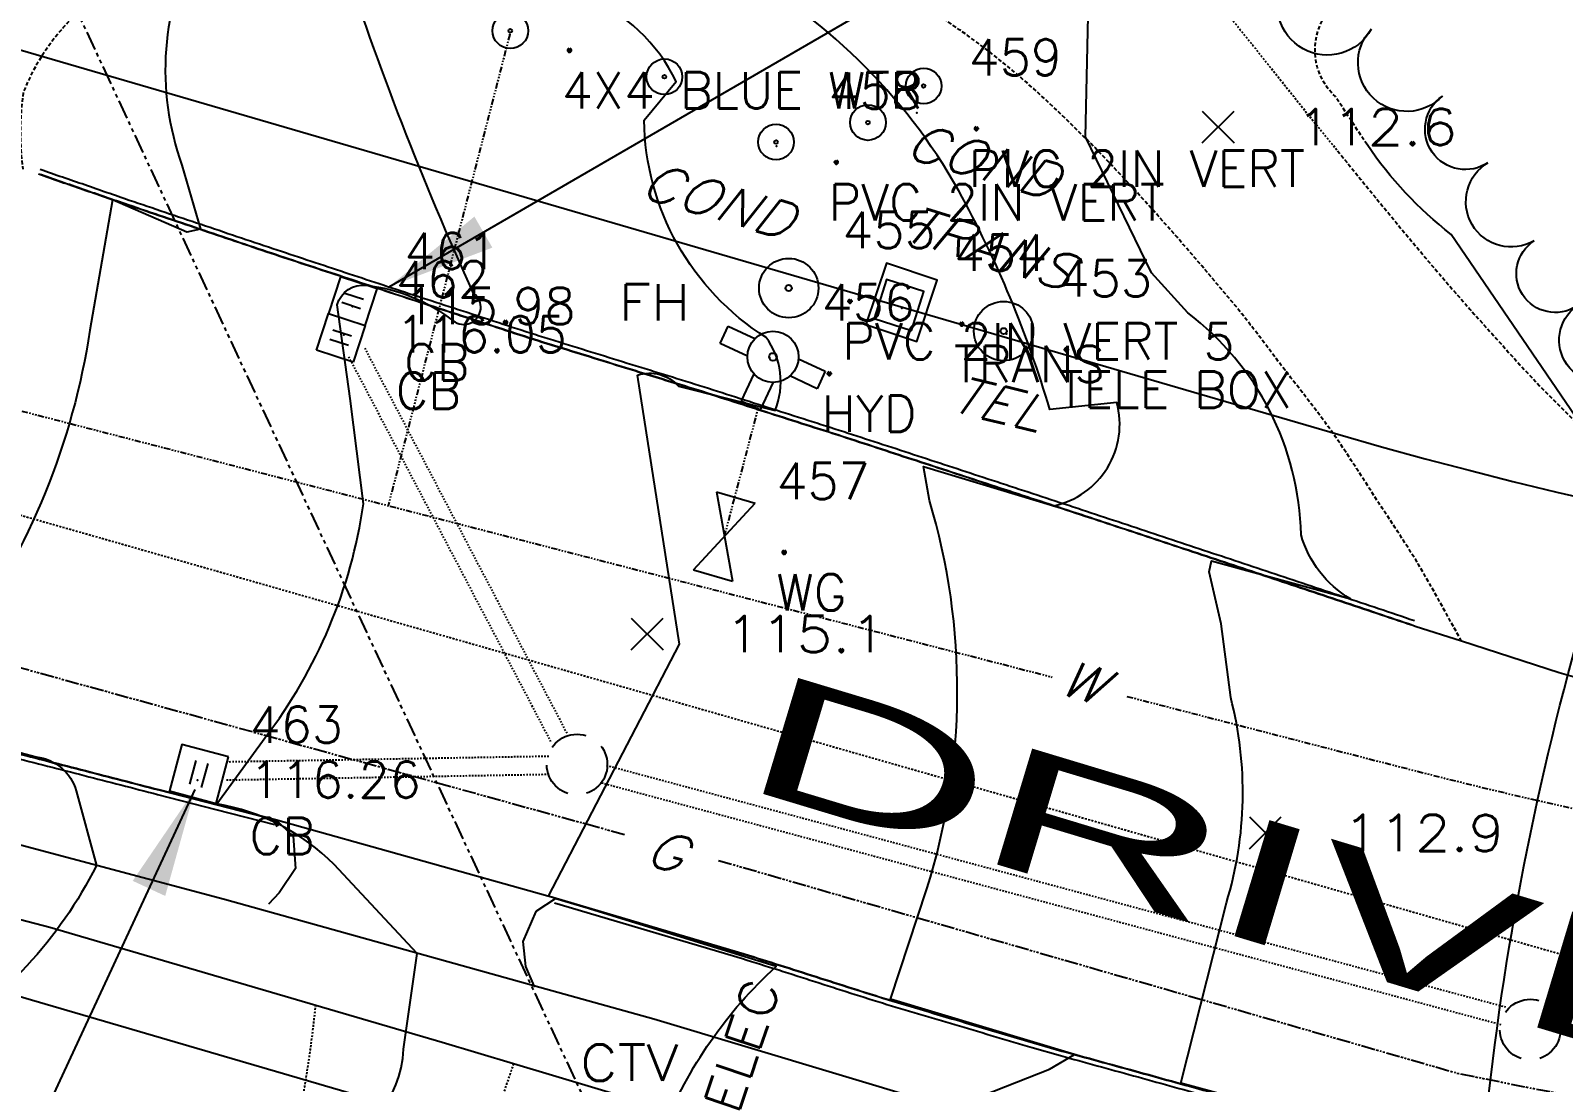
# Model space of a CAD drawing. Header units: feet. Extents: x 1023941 to 1026768, y 90264 to 94497.
# Drawn here: x 1024801.4 to 1024902.6, y 93298.7 to 93368.1 of the extents above; entities that cross this region are included whole.
import ezdxf
from ezdxf.enums import TextEntityAlignment as Align

# ---------------------------------------------------------------- set-up
doc = ezdxf.new("R2010")
doc.units = ezdxf.units.FT
doc.header["$MEASUREMENT"] = 0
for name, pattern in [('DASHED4', [0.1875, 0.125, -0.0625]), ('DASHED8', [0.09375, 0.0625, -0.03125]), ('GAS', [1.44, 0.9, -0.06, 0.15, -0.06, 0, -0.06, 0.15, -0.06]), ('HIDDEN', [0.375, 0.25, -0.125]), ('HIDDEN2', [0.1875, 0.125, -0.0625]), ('LTP600', [40, 40, 0]), ('MATCH', [2.5, 1.25, -0.25, 0.25, -0.25, 0.25, -0.25]), ('WATER2', [0.56, 0.4, -0.04, 0, -0.04, 0, -0.04, 0, -0.04])]:
    doc.linetypes.add(name, pattern=pattern)
for name, color, linetype in [('CF-INDEX', 11, 'Continuous'), ('CF-INTERMED', 9, 'Continuous'), ('CF-OB_INTER', 9, 'HIDDEN'), ('CONCRETE', 10, 'Continuous'), ('CURB_BACK', 9, 'Continuous'), ('CURB_BOTTOM', 10, 'Continuous'), ('CURB_TOP', 10, 'Continuous'), ('DDRIVE', 9, 'HIDDEN2'), ('DESC', 2, 'Continuous'), ('DRIVE', 10, 'Continuous'), ('DRIVE_OBSCURED', 10, 'HIDDEN2'), ('E2SWL-H', 11, 'DASHED4'), ('E3BDL', 6, 'Continuous'), ('E6DRL-H', 9, 'DASHED8'), ('E6GAL', 9, 'GAS'), ('E6SIL', 9, 'Continuous'), ('E6TOS', 9, 'Continuous'), ('E6WTL', 9, 'WATER2'), ('E6WTL-APRX', 9, 'WATER2'), ('E7DRS', 10, 'Continuous'), ('E7DRS-H', 9, 'DASHED8'), ('E7SNT-1', 3, 'Continuous'), ('E7UTT', 10, 'Continuous'), ('E7WTS', 10, 'Continuous'), ('ELEV', 9, 'Continuous'), ('GRAV_RD', 9, 'HIDDEN'), ('HYDRANT', 10, 'Continuous'), ('OBJECT', 10, 'Continuous'), ('P2MLL', 5, 'MATCH'), ('PAVED_RD', 10, 'Continuous'), ('PNTS', 2, 'Continuous'), ('POST', 10, 'Continuous'), ('SPOTELEV', 9, 'Continuous'), ('TREELINE', 9, 'LTP600'), ('UTILITY', 10, 'Continuous'), ('WALK', 10, 'Continuous')]:
    doc.layers.add(name, color=color, linetype=linetype)
doc.styles.add('240BT', font='swiss.ttf', dxfattribs={"width": 2, "height": 8})
doc.styles.add('60', font='simplex.shx', dxfattribs={"width": 1.15, "height": 2.4})
doc.styles.add('60S', font='simplex.shx', dxfattribs={"width": 1.15, "oblique": 22, "height": 2.4})
doc.styles.add('S6', font='SIMPLEX', dxfattribs={"height": 0.083333})
doc.dimstyles.get("Standard").update_dxf_attribs({"dimtxt": 0.18, "dimasz": 0.18, "dimexe": 0.18, "dimexo": 0.0625, "dimgap": 0.09, "dimtad": 0, "dimtih": 1, "dimtoh": 1, "dimdec": 4, "dimzin": 0, "dimdsep": 46, "dimtxsty": 'Standard', "dimcen": 0.09, "dimadec": 0, "dimazin": 0, "dimtfac": 1, "dimtdec": 4, "dimtofl": 0, "dimtmove": 0, "dimatfit": 3, "dimfxl": 1, "dimtolj": 1, "dimtzin": 0, "dimarcsym": 0})

# ---------------------------------------------------------------- blocks, each defined once
blk = doc.blocks.new('DMH')
blk.add_circle((0, 0), 0.05)
blk = doc.blocks.new('CBD')
for p, q in [((-0.0797, 0.0398), (0, 0.0398)), ((-0.0797, -0.0398), (-0.0797, 0.0398)), ((0, 0.0398), (0, -0.0398)), ((0.0797, 0.0398), (0, 0.0398)), ((0.0797, -0.0398), (0.0797, 0.0398)), ((-0.0498, -0.0204), (-0.0498, 0.0205)), ((-0.0299, -0.0204), (-0.0299, 0.0205)), ((0.0299, -0.0204), (0.0299, 0.0205)), ((0.0498, -0.0204), (0.0498, 0.0205)), ((0, -0.0398), (-0.0797, -0.0398)), ((0, -0.0398), (0.0797, -0.0398))]:
    blk.add_line(p, q)
blk = doc.blocks.new('WG')
for p, q in [((-0.0334, -0.0669), (0.0334, 0.0669)), ((-0.0334, 0.0669), (0.0334, -0.0669)), ((-0.0334, 0.0669), (0.0334, 0.0669)), ((-0.0334, -0.0669), (0.0334, -0.0669))]:
    blk.add_line(p, q)
blk = doc.blocks.new('CB')
for p, q in [((-0.01, -0.0204), (-0.01, 0.0205)), ((0.01, -0.0204), (0.01, 0.0205))]:
    blk.add_line(p, q)
at = {"flags": 128}
blk.add_lwpolyline([(0.0398, 0.0398), (-0.0398, 0.0398), (-0.0398, -0.0398), (0.0398, -0.0398)], close=True, dxfattribs=at)
blk = doc.blocks.new('OBJECT')
for radius in [0.49, 0.0508]:
    blk.add_circle((0, 0), radius)
blk = doc.blocks.new('POST')
for radius in [0.49, 0.0508]:
    blk.add_circle((0, 0), radius)
blk = doc.blocks.new('HYDRANT')
for p, q in [((-0.09375, 0.214844), (-0.09375, 0.490234)), ((-0.09375, 0.490234), (0.082031, 0.490234)), ((0.082031, 0.490234), (0.082031, 0.216797)), ((-0.214844, 0.09375), (-0.488281, 0.09375)), ((-0.488281, 0.09375), (-0.488281, -0.101563)), ((-0.488281, -0.101563), (-0.208984, -0.101563)), ((-0.09375, -0.490234), (-0.09375, -0.212891)), ((0.082031, -0.220703), (0.082031, -0.490234)), ((0.082031, -0.490234), (-0.09375, -0.490234))]:
    blk.add_line(p, q)
for radius in [0.234375, 0.035156]:
    blk.add_circle((0, 0), radius)
blk = doc.blocks.new('POINT')
blk.add_point((0, 0))
at = {"layer": 'DESC', "style": 'S6'}
blk.add_attdef('DESC', (0.1191, -0.1698), '', height=0.0833, dxfattribs=at)
at = {"layer": 'ELEV', "style": 'S6'}
blk.add_attdef('ELEV', (0.1191, -0.0403), '', height=0.0833, dxfattribs=at)
at = {"layer": 'PNTS', "style": 'S6'}
blk.add_attdef('POINT', (0.1191, 0.0855), '', height=0.0833, dxfattribs=at)
blk = doc.blocks.new('SPOT')
for p, q in [((-0.5, -0.5), (0.5, 0.5)), ((-0.5, 0.5), (0.5, -0.5))]:
    blk.add_line(p, q)

msp = doc.modelspace()

# ---------------------------------------------------------------- linework, layer by layer
at = {"layer": 'CF-INDEX', "elevation": 115, "flags": 128}
msp.add_lwpolyline([(1024789.26, 93291.67, 0.055547855), (1024811.54959, 93288.01111, 0.123656615), (1024827.46038, 93288.79149, -0.139778015), (1024833.59, 93288.32), (1024839.98, 93287.04), (1024843.13, 93295.62, -0.11286673), (1024850.58, 93306.36), (1024835.56, 93311.01), (1024844.2, 93327.63), (1024841.44, 93345.41, -0.29127669), (1024844.15, 93344.68), (1024850.52, 93343.07, 0.263565465), (1024849.91517, 93347.90445, -0.254734574), (1024841.87, 93362.24), (1024843.99, 93364.79, 0.183370493), (1024838.02647, 93370.39808, -0.238153972), (1024834.87, 93382.96)], format="xyb", dxfattribs=at)
at = {"layer": 'CF-INTERMED', "flags": 128}
for points, elevation in [([(1024784.29, 93452.89), (1024791.92275, 93423.95059, 0.114329404), (1024797.7741, 93411.75945, -0.059699875), (1024806.41657, 93394.73167, -0.109048496), (1024807.35, 93388.19), (1024807.21, 93386.36), (1024812.49, 93374.34, 0.215327334), (1024811.35, 93359.27), (1024812.57, 93355.03), (1024811.67463, 93354.84978), (1024806.76, 93356.97), (1024805.26869, 93348.36942, -0.117876357), (1024796.94428, 93327.88541), (1024794, 93322.25), (1024801.72207, 93320.19953, -0.305977882), (1024804.35728, 93317.94858), (1024805.7, 93313.02, -0.140597249), (1024794.86, 93301.3), (1024755.6992, 93305.04488, 0.0360347), (1024713.72609, 93309.24276), (1024703.74, 93308.49), (1024699.88, 93306.48)], 117), ([(1024701.3, 93290.59), (1024710.79, 93301.04, -0.306999553), (1024719.3, 93304.07, -0.052878881), (1024756.75638, 93299.70061, -0.048026782), (1024807.5797, 93293.7179), (1024813.65099, 93292.97851, 0.145258825), (1024819.98, 93294.56, 0.385496082), (1024825.97, 93300.9), (1024826.88, 93307.22), (1024821.40099, 93313.08416, 0.157109542), (1024813.66, 93317.09), (1024816.84245, 93321.47483, 0.127414182), (1024823.34, 93336.9), (1024822.46, 93343.87), (1024821.6, 93350.04, -0.373808001), (1024823.55, 93351.34, -0.135094995), (1024829.2532, 93348.99793, 1.027333606), (1024830.61, 93350.8, -0.028579304), (1024821.80532, 93373.476, 0.091913765), (1024819.65, 93381.54, -0.123559752), (1024818.38, 93397.01)], 116), ([(1024794.60892, 93284.81669, 0.131731227), (1024808.92, 93283.34), (1024817.39, 93280.89, -0.164170003), (1024836.68, 93281.63218, 0.057218604), (1024855.71, 93283.05, 0.207169141), (1024858.73, 93287.69), (1024862, 93296.96), (1024868.63326, 93299.57232), (1024870.29, 93300.55), (1024858.15, 93304.2), (1024860.54714, 93311.4827, 0.1495504), (1024860.72, 93337.13), (1024860.32, 93339.38), (1024868.92, 93336.78, 0.429868595), (1024873.09, 93343.59), (1024868.66, 93343.13, 0.054646434), (1024862.64292, 93357.57909, 0.14393478), (1024847.25, 93372.6, -0.530257125), (1024845.89, 93377.03, 0.086713986), (1024846.13, 93384.97)], 114), ([(1024798.34, 93273.91, 0.305293351), (1024806.84, 93277.08, -0.480917768), (1024810.47207, 93277.60365), (1024821.27, 93272.33, -0.134421074), (1024841.22, 93275.69, -0.081491213), (1024877.48, 93277.38), (1024881.02, 93277.26, 0.547409575), (1024881.68424, 93279.8696), (1024879.7, 93285.5, -0.206244562), (1024881.80747, 93291.91819, 0.10176985), (1024888.21, 93295.7), (1024877.31, 93298.65), (1024880.33, 93310.56, 0.137533001), (1024880.61, 93324.13), (1024879.98, 93328.98), (1024879.18823, 93332.42255), (1024879.35, 93333.14), (1024888.51, 93330.63, -0.189533146), (1024885.25212, 93334.86031, 0.228870018), (1024877.77, 93349.52), (1024875.38493, 93352.16544), (1024871.01, 93361.14), (1024871.28, 93373.1)], 113), ([(1024901.38, 93272.21), (1024902.23014, 93280.6065), (1024903.01896, 93284.89381, 0.326800312), (1024902.29154, 93286.88312, -0.19661792), (1024897.21, 93293.63, -0.045213785), (1024903.4712, 93327.78974, 0.113248345), (1024903.69, 93342.2), (1024895.15862, 93354.69163, -0.076553884), (1024889.61, 93360.62)], 112)]:
    msp.add_lwpolyline(points, format="xyb", dxfattribs=dict(at, elevation=elevation))
at = {"layer": 'CF-OB_INTER', "elevation": 112, "flags": 128}
msp.add_lwpolyline([(1024889.61, 93360.62), (1024887.52, 93363.8, -0.373980313), (1024886.91866, 93369.22418, -0.210208282), (1024891.12446, 93374.00953, 0.03324386), (1024908.30336, 93380.59334, 0.211189418), (1024910.44, 93382.82)], format="xyb", dxfattribs=at)
at = {"layer": 'CONCRETE', "flags": 128}
msp.add_lwpolyline([(1024856.51, 93348.74), (1024859.87, 93347.62), (1024861.22, 93351.68), (1024857.87, 93352.8), (1024856.51, 93348.74)], close=True, dxfattribs=at)
at = {"layer": 'CURB_BACK', "flags": 128}
for points in [[(1024892.74, 93329.18, 0.000311), (1024888, 93330.77, 0.000311), (1024883.25, 93332.36, 0.000311), (1024878.51, 93333.93, 0.000309), (1024873.76, 93335.51, 0.000309), (1024869.02, 93337.08, 0.00031), (1024864.27, 93338.64, 0.000301), (1024859.66, 93340.15, 0.00074), (1024855.05, 93341.65, 0.000763), (1024850.29, 93343.18, 0.001204), (1024845.53, 93344.7, 0.001204), (1024840.75, 93346.18, 0.001215), (1024835.97, 93347.66), (1024835.84, 93347.7, -0.004421), (1024831.08, 93349.24, -0.00071), (1024826.33, 93350.78, -0.000672), (1024821.84, 93352.26, -0.000821), (1024817.35, 93353.75, -0.000868), (1024812.61, 93355.34, -0.001021), (1024807.87, 93356.94, -0.000635), (1024804.93, 93357.96, -0.000635), (1024801.99, 93358.97)], [(1024752.86, 93332.85, 0.001497), (1024757.67, 93331.47, 0.001497), (1024762.47, 93330.09, 0.001192), (1024766.31, 93329.03, 0.001232), (1024770.15, 93327.98, 0.001548), (1024774.98, 93326.7, 0.000705), (1024779.82, 93325.43, 0.000705), (1024784.66, 93324.18, -0.000212), (1024789.5, 93322.94), (1024790.37, 93322.71), (1024795.21, 93321.46, 0.000105), (1024800.05, 93320.21, 0.000105), (1024804.89, 93318.97, 0.000105), (1024809.74, 93317.72), (1024813.59, 93316.73), (1024817.45, 93315.74)], [(1024835.95, 93310.56), (1024848.37, 93306.88, -0.001994), (1024853.14, 93305.37, 0.002266), (1024857.9, 93303.86, 0.002266), (1024862.7, 93302.44, 0.002255), (1024867.49, 93301.02), (1024869.37, 93300.48, 0.001702), (1024874.19, 93299.15, 0.001577), (1024879.01, 93297.82, 0.001577), (1024883.85, 93296.55, 0.00158), (1024888.69, 93295.28, 0.000996), (1024891.74, 93294.51, 0.000996), (1024894.8, 93293.74)]]:
    msp.add_lwpolyline(points, format="xyb", dxfattribs=at)
at = {"layer": 'CURB_BOTTOM', "flags": 128}
for points in [[(1024892.63, 93328.87, 0.000311), (1024887.89, 93330.45, 0.000311), (1024883.15, 93332.04, 0.000311), (1024878.41, 93333.62, 0.000309), (1024873.66, 93335.2, 0.000309), (1024868.91, 93336.76, 0.00031), (1024864.16, 93338.33, 0.000301), (1024859.56, 93339.83, 0.000741), (1024854.95, 93341.34, 0.000764), (1024850.19, 93342.86, 0.001202), (1024845.42, 93344.39, 0.001202), (1024840.65, 93345.86, 0.001333), (1024835.87, 93347.34), (1024835.74, 93347.38, -0.004536), (1024830.98, 93348.92, -0.00071), (1024826.23, 93350.47, -0.000672), (1024821.73, 93351.95, -0.000822), (1024817.24, 93353.43, -0.000869), (1024812.5, 93355.03, -0.001021), (1024807.77, 93356.63, -0.000635), (1024804.82, 93357.64, -0.000635), (1024801.88, 93358.66)], [(1024752.95, 93333.17, 0.001497), (1024757.76, 93331.79, 0.001497), (1024762.56, 93330.41, 0.001191), (1024766.4, 93329.35, 0.00123), (1024770.23, 93328.3, 0.001546), (1024775.07, 93327.02, 0.000707), (1024779.9, 93325.75, 0.000707), (1024784.74, 93324.51, -0.000202), (1024789.59, 93323.26), (1024790.45, 93323.04), (1024795.29, 93321.79, 0.000105), (1024800.14, 93320.54, 0.000105), (1024804.98, 93319.29, 0.000105), (1024809.82, 93318.04), (1024813.68, 93317.05), (1024817.53, 93316.07)], [(1024836.05, 93310.88), (1024848.47, 93307.2, -0.001994), (1024853.23, 93305.69, 0.002265), (1024858, 93304.18, 0.002265), (1024862.8, 93302.76, 0.002272), (1024867.59, 93301.34), (1024869.47, 93300.8, 0.001685), (1024874.29, 93299.47, 0.001579), (1024879.1, 93298.14, 0.001579), (1024883.94, 93296.87, 0.00158), (1024888.78, 93295.6, 0.000994), (1024891.83, 93294.83, 0.000994), (1024894.88, 93294.06)]]:
    msp.add_lwpolyline(points, format="xyb", dxfattribs=at)
at = {"layer": 'CURB_TOP', "flags": 128}
for points in [[(1024892.64, 93328.88, 0.000308), (1024887.9, 93330.47, 0.000308), (1024883.16, 93332.06, 0.000308), (1024878.41, 93333.64, 0.00031), (1024873.67, 93335.21, 0.00031), (1024868.92, 93336.78, 0.000311), (1024864.17, 93338.34, 0.000301), (1024859.56, 93339.85, 0.000739), (1024854.95, 93341.36, 0.000763), (1024850.19, 93342.88, 0.001204), (1024845.43, 93344.41, 0.001204), (1024840.65, 93345.88, 0.001298), (1024835.88, 93347.36), (1024835.75, 93347.4, -0.004505), (1024830.99, 93348.94, -0.000707), (1024826.23, 93350.48, -0.000669), (1024821.74, 93351.97, -0.000823), (1024817.25, 93353.45, -0.00087), (1024812.51, 93355.05, -0.001018), (1024807.77, 93356.65, -0.000634), (1024804.83, 93357.66, -0.000634), (1024801.89, 93358.68)], [(1024752.94, 93333.15, 0.001499), (1024757.75, 93331.77, 0.001499), (1024762.56, 93330.39, 0.001193), (1024766.39, 93329.34, 0.001229), (1024770.23, 93328.28, 0.001545), (1024775.06, 93327.01, 0.000707), (1024779.9, 93325.73, 0.000707), (1024784.74, 93324.49, -0.000214), (1024789.58, 93323.24), (1024790.45, 93323.02), (1024795.29, 93321.77, 0.000105), (1024800.13, 93320.52, 0.000105), (1024804.97, 93319.27, 0.000105), (1024809.82, 93318.02), (1024813.67, 93317.04), (1024817.53, 93316.05)], [(1024836.04, 93310.86), (1024848.46, 93307.18, -0.001994), (1024853.23, 93305.67, 0.002265), (1024858, 93304.16, 0.002265), (1024862.79, 93302.74, 0.00227), (1024867.58, 93301.32), (1024869.46, 93300.78, 0.001687), (1024874.28, 93299.45, 0.001579), (1024879.1, 93298.12, 0.001579), (1024883.94, 93296.85, 0.001579), (1024888.77, 93295.58, 0.000994), (1024891.83, 93294.81, 0.000994), (1024894.88, 93294.04)]]:
    msp.add_lwpolyline(points, format="xyb", dxfattribs=at)
at = {"layer": 'DDRIVE', "flags": 128}
for points in [[(1024732.94, 93204.75, -0.00114), (1024736.6, 93208.15, -0.00114), (1024740.27, 93211.55, -0.00114), (1024743.97, 93214.91, -0.00114), (1024747.66, 93218.28, -0.000765), (1024750.16, 93220.52, -0.001997), (1024752.66, 93222.76, -0.002975), (1024756.45, 93226.03), (1024760.23, 93229.29), (1024764.02, 93232.56, 0.004567), (1024767.8, 93235.83), (1024768.5, 93236.45, 0.001244), (1024772.2, 93239.81, 0.004932), (1024775.9, 93243.18, 0.004925), (1024779.47, 93246.68, 0.009251), (1024783.03, 93250.18), (1024783.13, 93250.29, 0.01618), (1024786.32, 93254.14, -0.000692), (1024789.5, 93258, -0.002253), (1024794.9, 93264.46, -0.02026), (1024798.64, 93267.78, 0.0026), (1024802.38, 93271.1), (1024804.85, 93273.35, 0.020018), (1024808.97, 93278.28, 0.026599), (1024814.88, 93286.38), (1024816.09, 93288.43, 0.066062), (1024819.23, 93297.16, 0.021373), (1024820.18, 93303.81)], [(1024833.25, 93299.95, 0.002289), (1024830.8, 93292.69, 0.002997), (1024829.3, 93287.91, -0.015856), (1024827.79, 93283.13), (1024826.57, 93280.14, -0.03021), (1024821.12, 93271.96, -0.023473), (1024815.25, 93264.44, -0.017352), (1024808.11, 93257.44, -0.004861), (1024804.39, 93254.05, -0.004132), (1024800.62, 93250.77, 0.000413), (1024796.84, 93247.49, 0.000245), (1024794.61, 93245.54, 0.002971), (1024792.37, 93243.59, 0.005007), (1024788.71, 93240.18, 0.000183), (1024785.05, 93236.78, 0.000134), (1024782.39, 93234.29, -0.002926), (1024779.72, 93231.8, -0.004015), (1024775.97, 93228.49, 0.002864), (1024772.22, 93225.18, 0.004963), (1024767.93, 93221.25, 0.008346), (1024764.42, 93217.69, 0.001139), (1024760.92, 93214.12, 0.000794), (1024758.5, 93211.62, -0.002386), (1024756.08, 93209.12, -0.003427), (1024752.52, 93205.61, -0.003578), (1024748.96, 93202.09), (1024747.12, 93200.34, -0.005594), (1024743.4, 93197, -0.00568), (1024739.68, 93193.66), (1024739.51, 93193.51)]]:
    msp.add_lwpolyline(points, format="xyb", dxfattribs=at)
at = {"layer": 'DRIVE', "flags": 128}
for points in [[(1024817.53, 93316.07), (1024818.69, 93314.97), (1024818.84, 93312.82), (1024817.76, 93311.22), (1024817.06, 93310.47)], [(1024836.05, 93310.88), (1024834.72, 93309.98), (1024833.87, 93308.02), (1024834.03, 93306.35), (1024834.58, 93305.09), (1024834.63, 93304.99)]]:
    msp.add_lwpolyline(points, dxfattribs=at)
at = {"layer": 'DRIVE_OBSCURED', "flags": 128}
msp.add_lwpolyline([(1024851.62, 93406.24), (1024851.69, 93406.13, 0.010117), (1024854.55, 93402.02, 0.005132), (1024857.4, 93397.92), (1024859.01, 93395.73, 0.008949), (1024865.21, 93387.88, 0.003332), (1024868.41, 93384.04, -0.001484), (1024871.62, 93380.2, -0.000664), (1024873.03, 93378.47, -0.001102), (1024874.45, 93376.74, -0.002462), (1024877.57, 93372.82, 0.000368), (1024880.68, 93368.91, 0.000368), (1024883.8, 93365.01, 0.002475), (1024886.93, 93361.11), (1024887.49, 93360.43), (1024887.66, 93360.22)], format="xyb", dxfattribs=at)
at = {"layer": 'E2SWL-H'}
msp.add_line((1024716.91248, 93360.02971), (1024906.34356, 93306.05895), dxfattribs=at)
at = {"layer": 'E3BDL'}
for p, q in [((1024724.89461, 93388.95151), (1024887.68053, 93341.50324)), ((1024670.80535, 93342.22045), (1024943.28275, 93262.7997))]:
    msp.add_line(p, q, dxfattribs=at)
msp.add_arc((1024970.23089, 93624.71772), 295, 253.749839, 290.716299, dxfattribs=at)
at = {"layer": 'E6DRL-H'}
for p, q in [((1024822.35212, 93346.62081), (1024835.71455, 93321.17953)), ((1024823.4145, 93347.1788), (1024836.77693, 93321.73752)), ((1024814.27503, 93319.8785), (1024835.57745, 93320.25435)), ((1024839.37442, 93319.643), (1024898.75427, 93303.69172)), ((1024814.2962, 93318.67869), (1024835.59862, 93319.05454)), ((1024839.0631, 93318.48409), (1024898.44295, 93302.5328))]:
    msp.add_line(p, q, dxfattribs=at)
at = {"layer": 'E6GAL', "flags": 128}
msp.add_lwpolyline([(1024651.2509, 93367.34163), (1024840.59459, 93315.07111)], dxfattribs=at)
msp.add_lwpolyline([(1024846.78176, 93313.36307), (1024895.67743, 93299.28844, 0.057157904), (1024983.14298, 93291.41422, 0.057157904)], format="xyb", dxfattribs=at)
at = {"layer": 'E6WTL'}
for p, q in [((1024832.99607, 93367.89628), (1024824.96659, 93336.78718)), ((1024847.17286, 93334.75178), (1024849.43251, 93343.2983))]:
    msp.add_line(p, q, dxfattribs=at)
at = {"layer": 'E6WTL', "flags": 128}
msp.add_lwpolyline([(1024810.17506, 93340.60499), (1024868.82574, 93325.46682)], dxfattribs=at)
msp.add_lwpolyline([(1024873.75754, 93324.19389), (1024892.16422, 93319.44299, 0.069005862), (1024985.00128, 93308.73813)], format="xyb", dxfattribs=at)
at = {"layer": 'E6WTL-APRX', "flags": 128}
msp.add_lwpolyline([(1024768.81627, 93351.27999), (1024810.17506, 93340.60499)], dxfattribs=at)
at = {"layer": 'GRAV_RD', "flags": 128}
for points in [[(1024895.85, 93327.83, 0.006348), (1024892.99, 93332.95, 0.010833), (1024890.26, 93337.14, 0.010246), (1024887.53, 93341.33), (1024887.05, 93342.01, 0.007554), (1024884, 93345.97, 0.009182), (1024880.96, 93349.94), (1024879.11, 93352.13, 0.014072), (1024872.43, 93359.6, 0.01659), (1024868.07, 93363.87, 0.048092), (1024860.07, 93369.94), (1024858.05, 93371.03, 0.060107), (1024848.49, 93373.98), (1024846.8, 93374.3, 0.043876), (1024836.83, 93375.18), (1024835.34, 93375.15, -0.02542), (1024830.36, 93375.65, 0.027693), (1024825.38, 93376.15), (1024824.27, 93376.12, 0.055461), (1024814.3, 93374.89), (1024812.47, 93374.33, 0.120091), (1024804.3, 93369.17, 0.108072), (1024800.86, 93364.05, 0.065953), (1024800.83, 93358.99)], [(1024887.66, 93360.22, 0.004976), (1024893.85, 93352.7, 0.008793), (1024898.43, 93347.51, 0.029862), (1024905.58, 93340.29), (1024906.96, 93339.51), (1024909.51, 93339.65)]]:
    msp.add_lwpolyline(points, format="xyb", dxfattribs=at)
at = {"layer": 'P2MLL', "flags": 128}
msp.add_lwpolyline([(1024944.01745, 93070.08735), (1024803.46199, 93371.50951), (1024858.57991, 93397.21142)], dxfattribs=at)
at = {"layer": 'PAVED_RD', "flags": 128}
msp.add_lwpolyline([(1024911.16, 93323.37, -0.005278), (1024907.26, 93324.4, -0.005278), (1024903.37, 93325.44), (1024902.31, 93325.74), (1024895.85, 93327.83), (1024892.79, 93328.81), (1024892.63, 93328.87)], format="xyb", dxfattribs=at)
msp.add_lwpolyline([(1024817.53, 93316.07), (1024836.05, 93310.88)], dxfattribs=at)
at = {"layer": 'TREELINE', "flags": 128}
msp.add_lwpolyline([(1025558.67371, 93600.32705, -0.928641145), (1025555.53, 93605.81, -1), (1025552.7, 93610.71, -1), (1025549.72, 93616.98, -1), (1025547.38, 93621.87, -1), (1025542.93, 93626.51, -1), (1025538.24, 93629.05, -1), (1025531.27, 93633.32, -1), (1025527.72, 93638.56, -1), (1025524.39, 93643.15, -1), (1025517.64, 93650.97, -1), (1025512.43, 93655.14, -1), (1025507.56, 93658.63, -1), (1025503.21, 93661.72, -1), (1025499, 93664.61, -1), (1025494.51, 93667.15, -1), (1025488.08, 93668.28, -1), (1025480.69, 93675.28, -1), (1025475, 93678.76, -1), (1025469.84, 93681.82, -1), (1025463.6, 93686.27, -1), (1025458.14, 93689.81, -1), (1025449.93, 93692.57, -1), (1025445.2, 93694.37, -1), (1025436.3, 93697.69, -1), (1025430.38, 93696.73, -1), (1025425.24, 93695.72, -1), (1025418.52, 93693.77, -1), (1025413.11, 93691.89, -1), (1025407.88, 93689.72, -1), (1025401.24, 93686.61, -1), (1025395.71, 93683.77, -1), (1025388.82, 93679.7, -1), (1025384.33, 93677.1, -1), (1025377.2, 93673.49, -1), (1025372.01, 93671, -1), (1025364.79, 93667.56, -1), (1025359.44, 93665.09, -1), (1025353.92, 93662.74, -1), (1025349.05, 93660.57, -1), (1025343.85, 93657.94, -1), (1025338.38, 93654.75, -1), (1025333.48, 93651.89, -1), (1025328.53, 93648.98, -1), (1025323.9, 93646.23, -1), (1025318.77, 93643.13, -1), (1025314.19, 93640.38, -1), (1025308.63, 93637.13, -1), (1025303.12, 93634.02, -1), (1025298.21, 93631.2, -1), (1025292.88, 93628.11, -1), (1025288.29, 93625.43, -1), (1025283.07, 93622.47, -1), (1025278.44, 93619.83, -1), (1025273.59, 93617.04, -1), (1025268.12, 93613.84, -1), (1025263.25, 93610.94, -1), (1025256.97, 93607.16, -1), (1025251.37, 93603.8, -1), (1025244.21, 93599.54, -1), (1025239.71, 93596.85, -1), (1025231.95, 93592.17, -1), (1025227.1, 93589.24, -1), (1025220.44, 93585.2, -1), (1025214.78, 93581.69, -1), (1025209.67, 93578.53, -1), (1025203.13, 93574.54, -1), (1025197.75, 93571.32, -1), (1025190.78, 93567.39, -1), (1025185.85, 93564.5, -1), (1025179.21, 93560.05, -1), (1025174.52, 93556.85, -1), (1025169.97, 93554.07, -1), (1025163.59, 93549.79, -1), (1025159.16, 93545.26, -1), (1025155.22, 93541.19, -1), (1025151, 93537.48, -1), (1025145.7, 93533.43, -1), (1025141.11, 93529.58, -1), (1025135.47, 93524.38, -1), (1025130.61, 93520.1, -1), (1025125.74, 93516.05, -1), (1025119.61, 93510.91, -1), (1025115, 93506.98, -1), (1025109.15, 93501.5, -1), (1025104.92, 93498.25, -1), (1025098.78, 93494.11, -1), (1025094.16, 93491.39, -1), (1025089.33, 93488.44, -1), (1025082.02, 93483.99, -1), (1025076.33, 93480.53, -1), (1025071.26, 93477.32, -1), (1025064.96, 93472.94, -1), (1025059.88, 93469.08, -1), (1025053.99, 93463.65, -1), (1025050.09, 93460.2, -1), (1025043.56, 93455.58, -1), (1025038.47, 93452.25, -1), (1025033.99, 93449.35, -1), (1025027.23, 93445.01, -1), (1025021.82, 93441.73, -1), (1025017.1, 93438.59, -1), (1025012.5, 93435.08, -1), (1025007.55, 93430.61, -1), (1025003.19, 93426.49, -1), (1024999.7, 93422.89, -1), (1024995.69, 93418.38, -1), (1024991.34, 93413.77, -1), (1024987.38, 93409.72, -1), (1024983.83, 93406.26, -1), (1024978.85, 93401.83, -1), (1024974.23, 93398, -1), (1024970.3, 93395.07, -1), (1024965.87, 93392.14, -1), (1024960.36, 93389.02, -1), (1024955.25, 93386.58, -1), (1024948.38, 93385.35, -1), (1024941.72, 93384.98, -1), (1024935.83, 93384.32, -1), (1024931.08, 93381.9, -1), (1024926.77, 93379.28, -1), (1024921.57, 93375.66, -1), (1024917.42, 93371.8, -1), (1024917.68, 93365.1, -1), (1024920.73, 93359.17, -1), (1024922, 93353.3, -1), (1024920.99, 93348.06, -1), (1024916.66, 93340.41, -1), (1024910.57, 93341.35, -1), (1024906.69, 93345.48, -1), (1024903.44, 93349.95, -1), (1024900.65, 93354.27, -1), (1024897.63, 93359.45, -1), (1024894.59, 93363.83, -1), (1024889.89, 93368.24, -1), (1024884.1, 93371.45, -1), (1024879.9, 93375.25, -1), (1024874.37, 93380.94, -1), (1024870.33, 93386.24, -1), (1024866.9, 93391.16, -1), (1024862.67, 93397.56, -1), (1024859.12, 93403.18, -1), (1024855.03, 93410.06, -1), (1024852.24, 93414.57, -1), (1024847.71, 93421.17, -1), (1024844.37, 93425.61, -1), (1024840.86, 93429.63, -1), (1024835.79, 93435.61, -1), (1024832.23, 93440.85, -1), (1024829.17, 93445.62, -1), (1024826.5, 93449.82, -1), (1024822.99, 93455.49, -1), (1024819.83, 93460.6, -1), (1024817.04, 93465.14, -1), (1024813.83, 93470.41, -1), (1024810.53, 93475.82, -1), (1024807.69, 93480.72, -1), (1024805.1, 93485.57, -1), (1024802.28, 93491.61, -1), (1024799.87, 93497.11, -1), (1024798.04, 93501.71, -1), (1024796.2, 93506.73, -1), (1024794.36, 93513.15, -1), (1024791.55, 93518.07, -1), (1024787.01, 93524.83, -1), (1024782.28, 93529.52, -1), (1024778.07, 93533.8, -1), (1024773.66, 93540.07, -1), (1024770.78, 93544.58, -1), (1024766.42, 93551.3, -1), (1024763.99, 93555.58, -1), (1024760.65, 93562.87, -1), (1024758.9, 93567.83, -1), (1024758.05, 93573.09, -1), (1024760.68, 93582.13, -1), (1024765.77, 93585.91, -1), (1024770.65, 93588.79, -1), (1024777.44, 93589.73, -1), (1024782.42, 93585.3, -1), (1024786.88, 93578.27, -1), (1024790.16, 93572.91, -1), (1024794.71, 93564.94, -1), (1024797.52, 93560.01, -1), (1024801.67, 93552.59, -1), (1024804.91, 93546.76, -1), (1024807.52, 93541.36, -1), (1024809.48, 93533.94, -1), (1024811.58, 93527.27, -1), (1024813.59, 93522.16, -1), (1024816.04, 93517.05, -1), (1024819.76, 93510.73, -1), (1024823.09, 93505.29, -1), (1024827.11, 93498.37, -1), (1024829.87, 93493.29, -1), (1024833.17, 93486, -1), (1024835.31, 93481.43, -1), (1024839.31, 93474.51, -1), (1024842.76, 93468.8, -1), (1024845.85, 93463.66, -1), (1024849.85, 93457.12, -1), (1024852.44, 93452.93, -1), (1024855.07, 93448.75, -1), (1024859.37, 93442.01, -1), (1024862.17, 93437.79, -1), (1024866.1, 93432.58, -1), (1024872.72, 93427.52, -1), (1024878.12, 93425.66, -1), (1024884.83, 93426.38, -1), (1024884.83, 93426.38)], format="xyb", dxfattribs=at)
at = {"layer": 'UTILITY', "flags": 128}
msp.add_lwpolyline([(1024857.06, 93349.15), (1024859.53, 93348.35), (1024860.35, 93350.92), (1024857.88, 93351.71), (1024857.06, 93349.15)], close=True, dxfattribs=at)
at = {"layer": 'WALK', "flags": 128}
for points in [[(1024933.1, 93282.13, -0.005224), (1024926.52, 93282.53, -0.0152), (1024916.57, 93283.65), (1024914.45, 93283.97, -0.004239), (1024909.52, 93284.81, -0.004735), (1024904.59, 93285.65, -0.009796), (1024894.8, 93287.7), (1024892.03, 93288.36, -0.00924), (1024882.35, 93290.89, -0.004613), (1024877.56, 93292.34), (1024872.77, 93293.79), (1024842.5, 93302.88), (1024834.58, 93305.09), (1024814.15, 93310.79), (1024784.21, 93318.76), (1024751.43, 93327.55), (1024735.76, 93331.67), (1024730.95, 93332.93), (1024701.9, 93340.68), (1024670.89, 93348.99), (1024665.59, 93350.37)], [(1024663.34, 93346.1), (1024683.59, 93340.45), (1024731.97, 93327.83), (1024773.1, 93316.65), (1024802.63, 93308.95), (1024820.18, 93303.81), (1024828.53, 93301.36), (1024833.25, 93299.95), (1024873.19, 93288, -0.000348), (1024877.04, 93286.81, 0.004745), (1024880.89, 93285.62, 0.010333), (1024890.57, 93283.08), (1024893.57, 93282.37, 0.009524), (1024903.36, 93280.3, 0.009716), (1024913.22, 93278.61), (1024915.82, 93278.23, 0.011208), (1024925.76, 93277.06, 0.005669), (1024930.75, 93276.71, 0.005606), (1024935.74, 93276.35), (1024936.88, 93276.3)]]:
    msp.add_lwpolyline(points, format="xyb", dxfattribs=at)

# ---------------------------------------------------------------- block references
at = {"layer": 'E6TOS', "xscale": 28.80000000004657, "yscale": 28.80000000000291, "zscale": 28.79999999999999}
for p, values in [((1024832.99607, 93367.89628), {'ELEV': '.', 'POINT': '460', 'DESC': '4X4 BLUE WTR'}), ((1024859.86995, 93362.72986), {'ELEV': '.', 'POINT': '459', 'DESC': 'PVC 2IN VERT'}), ((1024850.61205, 93360.51091), {'ELEV': '.', 'POINT': '458', 'DESC': 'PVC 2IN VERT'}), ((1024851.52208, 93351.3256), {'ELEV': '.', 'POINT': '455', 'DESC': 'PVC 2IN VERT 5'}), ((1024822.59947, 93349.93213), {'ELEV': '115.98', 'POINT': '461', 'DESC': 'CB'}), ((1024858.89424, 93349.82555), {'ELEV': '.', 'POINT': '454', 'DESC': 'TRANS'}), ((1024822.03497, 93348.06509), {'ELEV': '116.05', 'POINT': '462', 'DESC': 'CB'}), ((1024865.81228, 93348.13386), {'ELEV': '.', 'POINT': '453', 'DESC': 'TELE BOX'}), ((1024850.15939, 93346.55625), {'ELEV': '.', 'POINT': '456', 'DESC': 'HYD'}), ((1024847.17286, 93334.75178), {'ELEV': '.', 'POINT': '457', 'DESC': 'WG'}), ((1024812.37884, 93318.65811), {'ELEV': '116.26', 'POINT': '463', 'DESC': 'CB'})]:
    msp.add_blockref('POINT', p, dxfattribs=at).add_auto_attribs(values)
at = {"layer": 'E7DRS'}
for name, p, xscale, yscale, zscale, rotation in [('CBD', (1024822.22713, 93349.07626), 31.9999999999948, 32, 32, 71.92999999999772), ('CB', (1024812.47044, 93319.07429), 40.00000000003538, 40, 40, 345.0150231510308)]:
    msp.add_blockref(name, p, dxfattribs=dict(at, xscale=xscale, yscale=yscale, zscale=zscale, rotation=rotation))
at = {"layer": 'E7DRS-H', "xscale": 40, "yscale": 40, "zscale": 40}
for p in [(1024837.43956, 93319.69084), (1024900.39068, 93302.19276)]:
    msp.add_blockref('DMH', p, dxfattribs=at)
at = {"layer": 'E7WTS', "xscale": 39.99999999997898, "yscale": 40, "zscale": 40, "rotation": 343.7413615390954}
msp.add_blockref('WG', (1024847.17286, 93334.75178), dxfattribs=at)
at = {"layer": 'HYDRANT', "xscale": 7.199999999995353, "yscale": 7.19999999999709, "zscale": 7.2, "rotation": 65.00128900017016}
msp.add_blockref('HYDRANT', (1024850.38, 93346.61), dxfattribs=at)
at = {"layer": 'OBJECT', "xscale": 4, "yscale": 4, "zscale": 4}
for p in [(1024851.42, 93351.15), (1024865.61, 93348.31)]:
    msp.add_blockref('OBJECT', p, dxfattribs=at)
at = {"layer": 'POST', "xscale": 2.400000000023283, "yscale": 2.399999999994179, "zscale": 2.4}
for p in [(1024833.03, 93368.14), (1024843.21, 93365.1), (1024860.33, 93364.49), (1024856.65, 93362.08), (1024850.58, 93360.79)]:
    msp.add_blockref('POST', p, dxfattribs=at)
at = {"layer": 'SPOTELEV', "xscale": 2.099999999976717, "yscale": 2.100000000005821, "zscale": 2.1}
for p in [(1024879.78, 93361.78), (1024842.07, 93328.31), (1024882.89, 93315.18)]:
    msp.add_blockref('SPOT', p, dxfattribs=at)

# ---------------------------------------------------------------- texts
at = {"layer": 'E6GAL', "style": '60S', "oblique": 22, "width": 1.15}
msp.add_text('G', height=2.4, rotation=344.9110291, dxfattribs=at).set_placement((1024843.25057, 93313.99908), align=Align.MIDDLE)
at = {"layer": 'E6WTL', "style": '60S', "oblique": 22, "width": 1.15}
msp.add_text('W', height=2.4, rotation=344.4675339, dxfattribs=at).set_placement((1024870.76249, 93325.17254), align=Align.MIDDLE)
at = {"layer": 'E7SNT-1', "style": '240BT', "width": 2}
msp.add_text('DRIVE', height=8, rotation=343.2148975, dxfattribs=at).set_placement((1024847.97721, 93318.2815))
at = {"layer": 'E7UTT', "style": '60S', "oblique": 22, "width": 1.15}
for s, rotation, p in [('COND', 343.5976989, (1024858.9389, 93359.85456)), ('COND', 343.5976989, (1024841.43815, 93357.22259)), ('TRANS', 342.3866415, (1024858.75049, 93354.43196)), ('TEL', 346.4102214, (1024861.90096, 93343.09762))]:
    msp.add_text(s, height=2.4, rotation=rotation, dxfattribs=at).set_placement(p)
at = {"layer": 'HYDRANT', "style": '60', "width": 1.15}
msp.add_text('FH', height=2.4, dxfattribs=at).set_placement((1024840.18504, 93349.01714))
at = {"layer": 'OBJECT', "style": '60', "width": 1.15}
msp.add_text('ELEC', height=2.4, rotation=71.5586397, dxfattribs=at).set_placement((1024848.04595, 93296.49484))
msp.add_text('CTV', height=2.4, dxfattribs=at).set_placement((1024837.63633, 93298.80117))
at = {"layer": 'SPOTELEV', "style": '60', "width": 1.15}
for s, p in [('112.6', (1024890.25, 93361.78)), ('115.1', (1024852.53, 93328.31)), ('112.9', (1024893.36, 93315.18))]:
    msp.add_text(s, height=2.4, dxfattribs=at).set_placement(p, align=Align.MIDDLE_CENTER)

# ---------------------------------------------------------------- leaders
at = {"layer": 'E6SIL'}
for points in [[(1024825.02422, 93351.23595), (1024890.10528, 93388.93659)], [(1024812.20165, 93318.04544), (1024793.14585, 93277.02386)]]:
    msp.add_leader(points, dimstyle='Standard', override={"dimscale": 40, "dimexo": 0.0625, "dimtxsty": '60S'}, dxfattribs=at)

doc.saveas('drawing.dxf')
